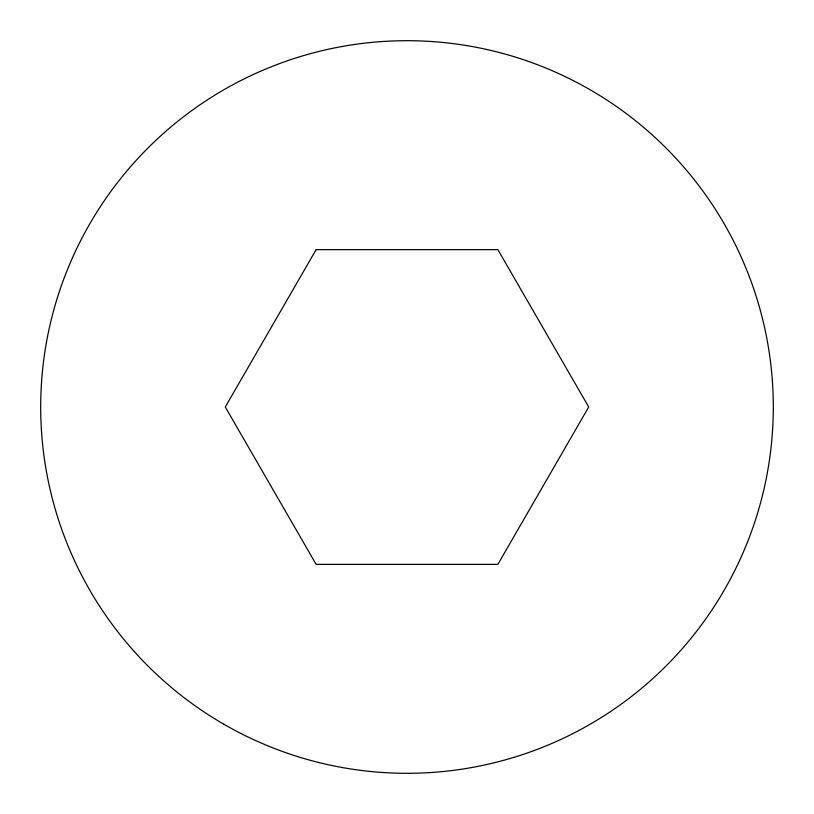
<?xml version="1.0" encoding="UTF-8"?>
<svg xmlns="http://www.w3.org/2000/svg" width="814" height="814" viewBox="0 0 814 814"><rect width="100%" height="100%" fill="white"/><g stroke="black" fill="none" stroke-linecap="round" stroke-linejoin="round"><path stroke-width="1.22" d="M316.137 249.623L225.285 407L316.137 564.377L497.863 564.377L588.715 407L497.863 249.623L316.137 249.623M223.85 724.226A366.3 366.3 0 0 0 773.3 407A366.3 366.3 0 0 0 223.85 89.774A366.3 366.3 0 0 0 223.85 724.226"/></g></svg>
